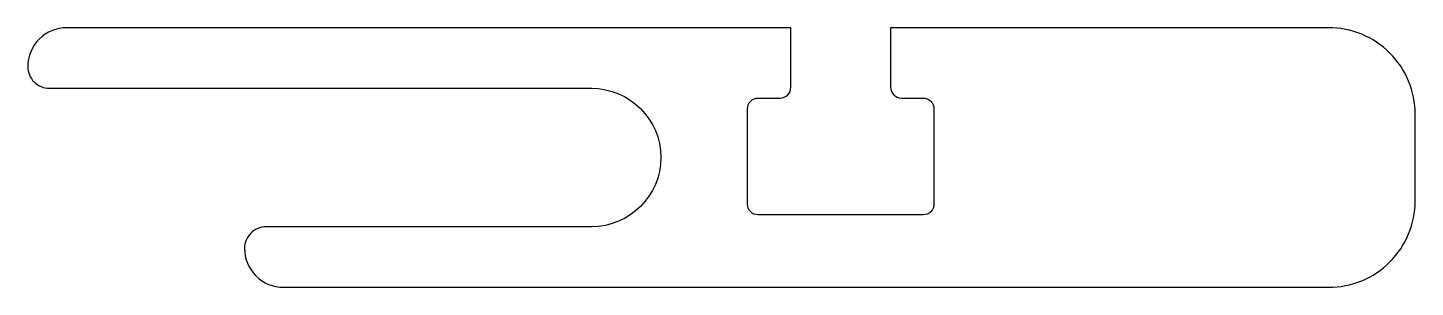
# Model space of a CAD drawing. Extents: x 163.5 to 195.5, y 231.6 to 237.6.
import ezdxf

# ---------------------------------------------------------------- set-up
doc = ezdxf.new("R2010")
doc.units = 0
doc.layers.get('0').update_dxf_attribs({"linetype": 'CONTINUOUS'})

msp = doc.modelspace()

# ---------------------------------------------------------------- linework, layer by layer
msp.add_lwpolyline([(180.372, 235.948), (180.872, 235.948, 0.414214), (181.122, 236.198), (181.122, 237.573), (164.422, 237.573, 0.414214), (163.522, 236.673, 0.414214), (164.022, 236.173), (176.522, 236.173, -1), (176.522, 232.973), (169.022, 232.973, 0.414214), (168.522, 232.473, 0.414214), (169.422, 231.573), (193.522, 231.573, 0.414214), (195.522, 233.573), (195.522, 235.573, 0.414214), (193.522, 237.573), (183.422, 237.573), (183.422, 236.198, 0.414214), (183.672, 235.948), (184.172, 235.948, -0.414214), (184.422, 235.698), (184.422, 233.498, -0.414214), (184.172, 233.248), (180.372, 233.248, -0.414214), (180.122, 233.498), (180.122, 235.698, -0.414214)], format="xyb", close=True)

doc.saveas('drawing.dxf')
